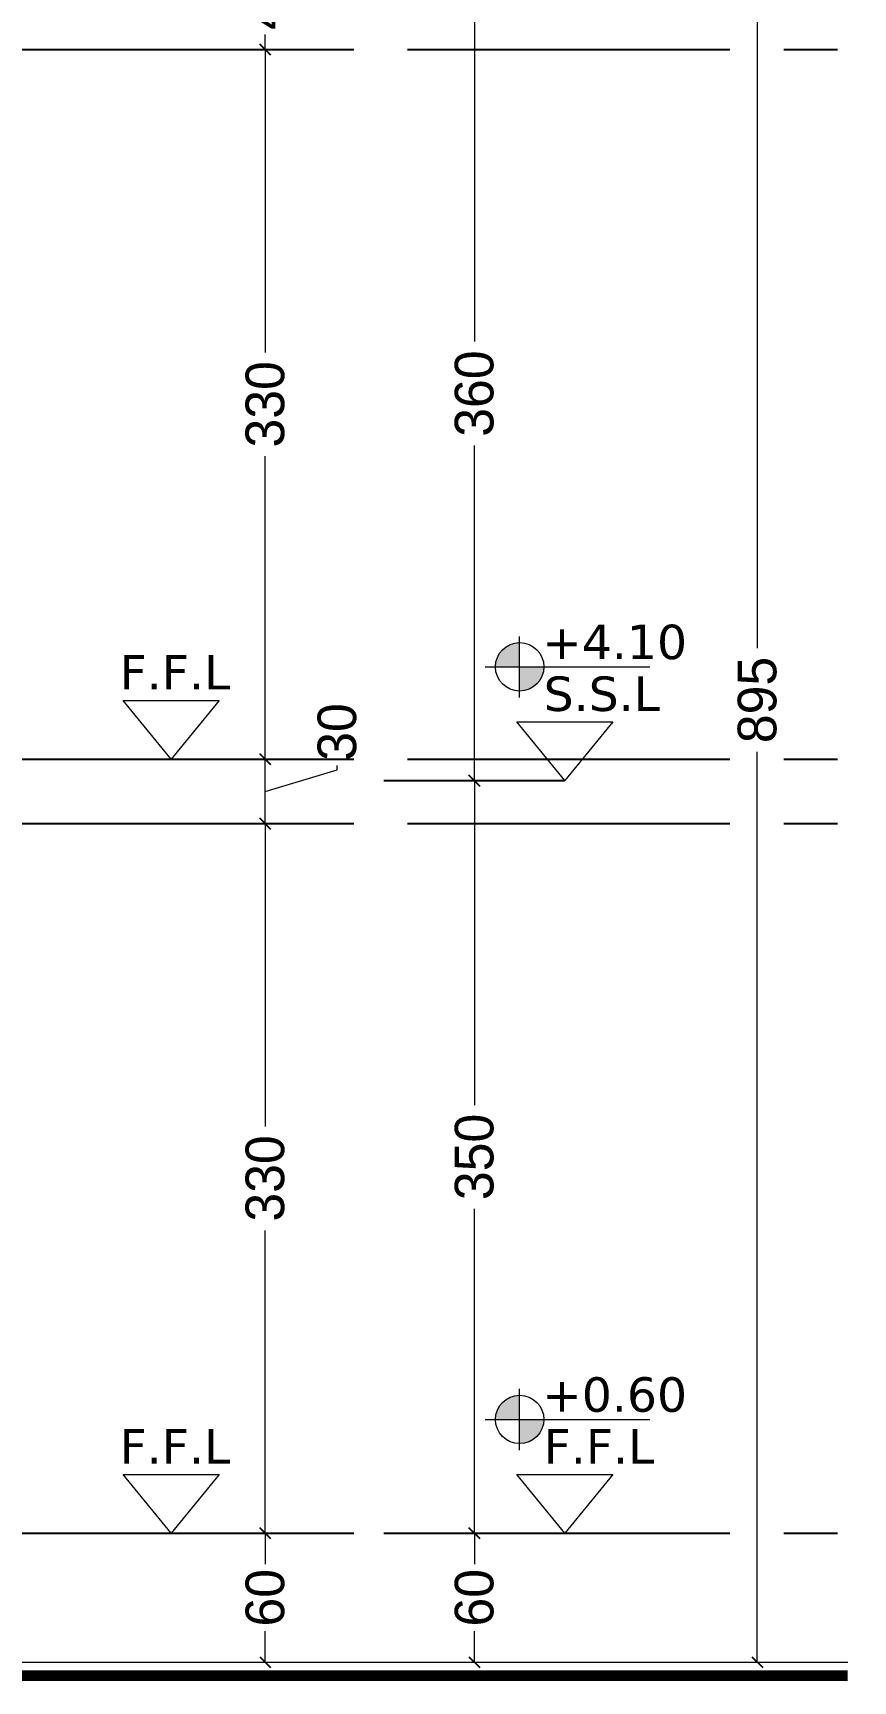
# Model space of a CAD drawing. Header units: centimetres. Extents: x 7997 to 116674, y 1017 to 13844.
# Drawn here: x 78902 to 79283, y 9499 to 10266 of the extents above; entities that cross this region are included whole.
import ezdxf

# ---------------------------------------------------------------- set-up
doc = ezdxf.new("R2010")
doc.units = ezdxf.units.CM
doc.header["$LTSCALE"] = 200
doc.header["$PDMODE"] = 2
doc.linetypes.add('CENTER2', pattern=[1.125, 0.75, -0.125, 0.125, -0.125])
for name, color, linetype in [('AXIS', 9, 'CENTER2'), ('DIM', 11, 'Continuous'), ('STEP', 7, 'Continuous')]:
    doc.layers.add(name, color=color, linetype=linetype)
for name, color, linetype, lineweight in [('HAT', 8, 'Continuous', 9), ('Level 10', 7, 'Continuous', 0), ('TEXT', 6, 'Continuous', 18), ('WALL', 3, 'Continuous', 25)]:
    doc.layers.add(name, color=color, linetype=linetype, lineweight=lineweight)
doc.styles.add('sheet notes', font='verdana.ttf')
doc.styles.add('T2', font='')
doc.styles.get('T2').set_extended_font_data('Elisia')
doc.dimstyles.new('NORMAL', dxfattribs={"dimtxt": 18, "dimasz": 5, "dimexe": 5, "dimexo": 5, "dimgap": 1, "dimtad": 0, "dimdec": 0, "dimdsep": 46, "dimtxsty": 'T2', "dimblk1": 'OBLIQUE', "dimblk2": 'OBLIQUE', "dimsah": 1, "dimcen": 0.09, "dimclrd": 4, "dimclre": 4, "dimclrt": 6, "dimadec": 0, "dimazin": 0, "dimtfac": 1, "dimtdec": 0, "dimtofl": 0, "dimtmove": 1, "dimatfit": 2, "dimldrblk": 'OPEN30', "dimfxl": 0, "dimtolj": 1, "dimtzin": 0, "dimlwd": 5, "dimlwe": 5, "dimarcsym": 0})

# ---------------------------------------------------------------- blocks, each defined once
blk = doc.blocks.new('SDF')
at = {"layer": 'TEXT'}
h = blk.add_hatch(color=256, dxfattribs=at)
h.paths.add_polyline_path([(0, 0.05), (-11.25, 0.05, -0.414214), (0, 11.3)])
h.paths.add_polyline_path([(0, 0.05), (11.25, 0.05, -0.414214), (0, -11.2)])
for p, q in [((0, -14.21), (0, 14.21)), ((-16.06, 0.05), (60.5, 0.05))]:
    blk.add_line(p, q, dxfattribs=at)
blk.add_circle((0, 0.05), 11.25, dxfattribs=at)
blk = doc.blocks.new('_OBLIQUE')
at = {"color": 0, "linetype": 'ByBlock'}
blk.add_line((-0.5, -0.5), (0.5, 0.5), dxfattribs=at)
blk = doc.blocks.new('*D1044')
at = {"layer": 'Defpoints', "color": 0, "transparency": 16777216}
for p in [(79107.12, 9568.16), (79107.12, 9568.16), (79107.12, 9508.16)]:
    blk.add_point(p, dxfattribs=at)
at = {"layer": 'WALL', "color": 4, "lineweight": 5, "transparency": 16777216}
for p, q in [((79107.12, 9568.16), (79107.12, 9553.73)), ((79107.12, 9508.16), (79107.12, 9522.59))]:
    blk.add_line(p, q, dxfattribs=at)
at = {"layer": 'WALL', "color": 4, "lineweight": 5, "transparency": 16777216, "xscale": 5, "yscale": 5, "zscale": 5}
for p, rotation in [((79107.12, 9568.16), 90), ((79107.12, 9508.16), 270)]:
    blk.add_blockref('_OBLIQUE', p, dxfattribs=dict(at, rotation=rotation))
at = {"layer": 'WALL', "color": 6, "transparency": 16777216, "insert": (79107.12, 9538.16), "char_height": 18, "attachment_point": 5, "rotation": 90, "style": 'T2'}
blk.add_mtext('\\A1;60', dxfattribs=at)
blk = doc.blocks.new('_Open30')
at = {"color": 0, "linetype": 'ByBlock', "lineweight": -2}
for p, q in [((-1, 0.27), (0, 0)), ((0, 0), (-1, -0.27)), ((0, 0), (-1, 0))]:
    blk.add_line(p, q, dxfattribs=at)
blk = doc.blocks.new('*D1045')
at = {"layer": 'Defpoints', "color": 0, "transparency": 16777216}
for p in [(79238.78, 10403.16), (79238.78, 10403.16), (79238.78, 9508.16)]:
    blk.add_point(p, dxfattribs=at)
at = {"layer": 'WALL', "color": 4, "lineweight": 5, "transparency": 16777216}
for p, q in [((79238.78, 10403.16), (79238.78, 9979.81)), ((79238.78, 9508.16), (79238.78, 9931.52))]:
    blk.add_line(p, q, dxfattribs=at)
at = {"layer": 'WALL', "color": 4, "lineweight": 5, "transparency": 16777216, "xscale": 5, "yscale": 5, "zscale": 5}
for p, rotation in [((79238.78, 10403.16), 90), ((79238.78, 9508.16), 270)]:
    blk.add_blockref('_OBLIQUE', p, dxfattribs=dict(at, rotation=rotation))
at = {"layer": 'WALL', "color": 6, "transparency": 16777216, "insert": (79238.78, 9955.66), "char_height": 18, "attachment_point": 5, "rotation": 90, "style": 'T2'}
blk.add_mtext('\\A1;895', dxfattribs=at)
blk = doc.blocks.new('*D1046')
at = {"layer": 'Defpoints', "color": 0, "transparency": 16777216}
for p in [(79009.77, 9568.16), (79009.77, 9568.16), (79009.77, 9508.16)]:
    blk.add_point(p, dxfattribs=at)
at = {"layer": 'WALL', "color": 4, "lineweight": 5, "transparency": 16777216}
for p, q in [((79009.77, 9568.16), (79009.77, 9553.73)), ((79009.77, 9508.16), (79009.77, 9522.59))]:
    blk.add_line(p, q, dxfattribs=at)
at = {"layer": 'WALL', "color": 4, "lineweight": 5, "transparency": 16777216, "xscale": 5, "yscale": 5, "zscale": 5}
for p, rotation in [((79009.77, 9568.16), 90), ((79009.77, 9508.16), 270)]:
    blk.add_blockref('_OBLIQUE', p, dxfattribs=dict(at, rotation=rotation))
at = {"layer": 'WALL', "color": 6, "transparency": 16777216, "insert": (79009.77, 9538.16), "char_height": 18, "attachment_point": 5, "rotation": 90, "style": 'T2'}
blk.add_mtext('\\A1;60', dxfattribs=at)
blk = doc.blocks.new('*D1047')
at = {"layer": 'Defpoints', "color": 0, "transparency": 16777216}
for p in [(79009.77, 9928.16), (79009.77, 9928.16), (79009.77, 9898.16)]:
    blk.add_point(p, dxfattribs=at)
at = {"layer": 'WALL', "color": 4, "lineweight": 5, "transparency": 16777216}
for p, q in [((79009.77, 9898.16), (79009.77, 9928.16)), ((79009.77, 9913.16), (79043.27, 9923.21)), ((79043.27, 9923.21), (79043.27, 9925.21))]:
    blk.add_line(p, q, dxfattribs=at)
at = {"layer": 'WALL', "color": 4, "lineweight": 5, "transparency": 16777216, "xscale": 5, "yscale": 5, "zscale": 5}
for p, rotation in [((79009.77, 9928.16), 90), ((79009.77, 9898.16), 270)]:
    blk.add_blockref('_OBLIQUE', p, dxfattribs=dict(at, rotation=rotation))
at = {"layer": 'WALL', "color": 6, "transparency": 16777216, "insert": (79043.27, 9940.78), "char_height": 18, "attachment_point": 5, "rotation": 90, "style": 'T2'}
blk.add_mtext('\\A1;30', dxfattribs=at)
blk = doc.blocks.new('*D1048')
at = {"layer": 'Defpoints', "color": 0, "transparency": 16777216}
for p in [(79009.77, 10303.16), (79009.77, 10303.16), (79009.77, 10258.16)]:
    blk.add_point(p, dxfattribs=at)
at = {"layer": 'WALL', "color": 4, "lineweight": 5, "transparency": 16777216}
for p, q in [((79009.77, 10303.16), (79009.77, 10296.23)), ((79009.77, 10258.16), (79009.77, 10265.09))]:
    blk.add_line(p, q, dxfattribs=at)
at = {"layer": 'WALL', "color": 4, "lineweight": 5, "transparency": 16777216, "xscale": 5, "yscale": 5, "zscale": 5}
for p, rotation in [((79009.77, 10303.16), 90), ((79009.77, 10258.16), 270)]:
    blk.add_blockref('_OBLIQUE', p, dxfattribs=dict(at, rotation=rotation))
at = {"layer": 'WALL', "color": 6, "transparency": 16777216, "insert": (79009.77, 10280.66), "char_height": 18, "attachment_point": 5, "rotation": 90, "style": 'T2'}
blk.add_mtext('\\A1;45', dxfattribs=at)
blk = doc.blocks.new('*D1068')
at = {"layer": 'Defpoints', "color": 0, "transparency": 16777216}
for p in [(79009.77, 9898.16), (79022.33, 9898.16), (79009.77, 9568.16)]:
    blk.add_point(p, dxfattribs=at)
at = {"layer": 'DIM', "color": 4, "lineweight": 5, "transparency": 16777216}
for p, q in [((79017.33, 9898.16), (79004.77, 9898.16)), ((79009.77, 9898.16), (79009.77, 9757.31)), ((79009.77, 9568.16), (79009.77, 9709.02))]:
    blk.add_line(p, q, dxfattribs=at)
at = {"layer": 'DIM', "color": 4, "lineweight": 5, "transparency": 16777216, "xscale": 5, "yscale": 5, "zscale": 5}
for p, rotation in [((79009.77, 9898.16), 90), ((79009.77, 9568.16), 270)]:
    blk.add_blockref('_OBLIQUE', p, dxfattribs=dict(at, rotation=rotation))
at = {"layer": 'DIM', "color": 6, "transparency": 16777216, "insert": (79009.77, 9733.16), "char_height": 18, "attachment_point": 5, "rotation": 90, "style": 'T2'}
blk.add_mtext('\\A1;330', dxfattribs=at)
blk = doc.blocks.new('*D1069')
at = {"layer": 'Defpoints', "color": 0, "transparency": 16777216}
for p in [(78956.29, 10258.16), (79009.77, 10258.16), (79009.77, 9928.16)]:
    blk.add_point(p, dxfattribs=at)
at = {"layer": 'DIM', "color": 4, "lineweight": 5, "transparency": 16777216}
for p, q in [((78961.29, 10258.16), (79014.77, 10258.16)), ((79009.77, 10258.16), (79009.77, 10117.31)), ((79009.77, 9928.16), (79009.77, 10069.02))]:
    blk.add_line(p, q, dxfattribs=at)
at = {"layer": 'DIM', "color": 4, "lineweight": 5, "transparency": 16777216, "xscale": 5, "yscale": 5, "zscale": 5}
for p, rotation in [((79009.77, 10258.16), 90), ((79009.77, 9928.16), 270)]:
    blk.add_blockref('_OBLIQUE', p, dxfattribs=dict(at, rotation=rotation))
at = {"layer": 'DIM', "color": 6, "transparency": 16777216, "insert": (79009.77, 10093.16), "char_height": 18, "attachment_point": 5, "rotation": 90, "style": 'T2'}
blk.add_mtext('\\A1;330', dxfattribs=at)
blk = doc.blocks.new('*D1071')
at = {"layer": 'Defpoints', "color": 0, "transparency": 16777216}
for p in [(79107.12, 9918.16), (79107.12, 9918.16), (79107.12, 9568.16)]:
    blk.add_point(p, dxfattribs=at)
at = {"layer": 'DIM', "color": 4, "lineweight": 5, "transparency": 16777216}
for p, q in [((79107.12, 9918.16), (79107.12, 9767.31)), ((79107.12, 9568.16), (79107.12, 9719.02))]:
    blk.add_line(p, q, dxfattribs=at)
at = {"layer": 'DIM', "color": 4, "lineweight": 5, "transparency": 16777216, "xscale": 5, "yscale": 5, "zscale": 5}
for p, rotation in [((79107.12, 9918.16), 90), ((79107.12, 9568.16), 270)]:
    blk.add_blockref('_OBLIQUE', p, dxfattribs=dict(at, rotation=rotation))
at = {"layer": 'DIM', "color": 6, "transparency": 16777216, "insert": (79107.12, 9743.16), "char_height": 18, "attachment_point": 5, "rotation": 90, "style": 'T2'}
blk.add_mtext('\\A1;350', dxfattribs=at)
blk = doc.blocks.new('*D1072')
at = {"layer": 'Defpoints', "color": 0, "transparency": 16777216}
for p in [(79107.12, 10278.16), (79107.12, 10278.16), (79107.12, 9918.16)]:
    blk.add_point(p, dxfattribs=at)
at = {"layer": 'DIM', "color": 4, "lineweight": 5, "transparency": 16777216}
for p, q in [((79107.12, 10278.16), (79107.12, 10122.31)), ((79107.12, 9918.16), (79107.12, 10074.02))]:
    blk.add_line(p, q, dxfattribs=at)
at = {"layer": 'DIM', "color": 4, "lineweight": 5, "transparency": 16777216, "xscale": 5, "yscale": 5, "zscale": 5}
for p, rotation in [((79107.12, 10278.16), 90), ((79107.12, 9918.16), 270)]:
    blk.add_blockref('_OBLIQUE', p, dxfattribs=dict(at, rotation=rotation))
at = {"layer": 'DIM', "color": 6, "transparency": 16777216, "insert": (79107.12, 10098.16), "char_height": 18, "attachment_point": 5, "rotation": 90, "style": 'T2'}
blk.add_mtext('\\A1;360', dxfattribs=at)

msp = doc.modelspace()

# ---------------------------------------------------------------- linework, layer by layer
at = {"layer": 'AXIS'}
for p, q in [((78176.0489, 10258.1625), (79280.8365, 10258.1625)), ((78176.0489, 9928.1625), (79280.8365, 9928.1625)), ((78176.0489, 9898.1625), (79280.8365, 9898.1625)), ((78176.0489, 9568.1625), (79280.8365, 9568.1625))]:
    msp.add_line(p, q, dxfattribs=at)
at = {"layer": 'HAT'}
for points in [[(78943.7283, 9955.4762), (78988.3392, 9955.4762), (78966.0338, 9928.1625)], [(79126.8719, 9945.4762), (79171.4827, 9945.4762), (79149.1773, 9918.1625)], [(78943.7283, 9595.4762), (78988.3392, 9595.4762), (78966.0338, 9568.1625)], [(79126.8719, 9595.4762), (79171.4827, 9595.4762), (79149.1773, 9568.1625)]]:
    msp.add_lwpolyline(points, close=True, dxfattribs=at)
at = {"layer": 'Level 10'}
msp.add_line((78490.4928, 9508.1625), (79280.8365, 9508.1625), dxfattribs=at)
at = {"layer": 'Level 10', "const_width": 5}
msp.add_lwpolyline([(79280.8365, 9501.9328), (78490.4928, 9501.9328)], dxfattribs=at)
at = {"layer": 'STEP'}
for p, q in [((78966.0338, 10258.1625), (79050.1525, 10258.1625)), ((78966.0338, 9928.1625), (79050.1525, 9928.1625)), ((79065.0586, 9918.1625), (79149.1773, 9918.1625)), ((78966.0338, 9898.1625), (79050.1525, 9898.1625)), ((78966.0338, 9568.1625), (79050.1525, 9568.1625)), ((79065.0586, 9568.1625), (79149.1773, 9568.1625))]:
    msp.add_line(p, q, dxfattribs=at)

# ---------------------------------------------------------------- block references
at = {"layer": 'DIM'}
for p in [(79128.1928, 9971.036), (79128.1928, 9621.036)]:
    msp.add_blockref('SDF', p, dxfattribs=at)

# ---------------------------------------------------------------- texts
at = {"layer": 'TEXT', "style": 'sheet notes'}
for s, p in [('+4.10', (79138.6902, 9974.6709)), ('F.F.L', (78942.0091, 9960.5635)), ('S.S.L', (79139.3557, 9950.5635)), ('+0.60', (79138.6902, 9624.6709)), ('F.F.L', (78942.0091, 9600.5635)), ('F.F.L', (79139.3557, 9600.5635))]:
    msp.add_text(s, height=16.03652, dxfattribs=at).set_placement(p)

# ---------------------------------------------------------------- dimensions: what is measured, and where the dimension line sits
at = {"layer": 'DIM'}
for base, p1, p2, picture, middle in [((79107.1179, 10278.1625), (79107.1179, 9918.1625), (79107.1179, 10278.1625), '*D1072', (79107.1179, 10098.1625)), ((79009.7714, 10258.1625), (79009.7714, 9928.1625), (78956.2947, 10258.1625), '*D1069', (79009.7714, 10093.1625)), ((79107.1179, 9918.1625), (79107.1179, 9568.1625), (79107.1179, 9918.1625), '*D1071', (79107.1179, 9743.1625)), ((79009.7714, 9898.1625), (79009.7714, 9568.1625), (79022.3277, 9898.1625), '*D1068', (79009.7714, 9733.1625))]:
    dim = msp.add_linear_dim(base=base, p1=p1, p2=p2, angle=90, dimstyle='NORMAL', dxfattribs=at)
    dim.commit()
    dim.dimension.update_dxf_attribs({"geometry": picture, "text_midpoint": middle})
at = {"layer": 'WALL'}
for base, p1, p2, picture, middle in [((79238.7771, 10403.1625), (79238.7771, 9508.1625), (79238.7771, 10403.1625), '*D1045', (79238.7771, 9955.6625)), ((79009.7714, 10303.1625), (79009.7714, 10258.1625), (79009.7714, 10303.1625), '*D1048', (79009.7714, 10280.6625)), ((79009.7714, 9928.1625), (79009.7714, 9898.1625), (79009.7714, 9928.1625), '*D1047', (79043.2714, 9926.2125)), ((79009.7714, 9568.1625), (79009.7714, 9508.1625), (79009.7714, 9568.1625), '*D1046', (79009.7714, 9538.1625)), ((79107.1179, 9568.1625), (79107.1179, 9508.1625), (79107.1179, 9568.1625), '*D1044', (79107.1179, 9538.1625))]:
    dim = msp.add_linear_dim(base=base, p1=p1, p2=p2, angle=90, dimstyle='NORMAL', dxfattribs=at)
    dim.commit()
    dim.dimension.update_dxf_attribs({"geometry": picture, "text_midpoint": middle})

doc.saveas('drawing.dxf')
